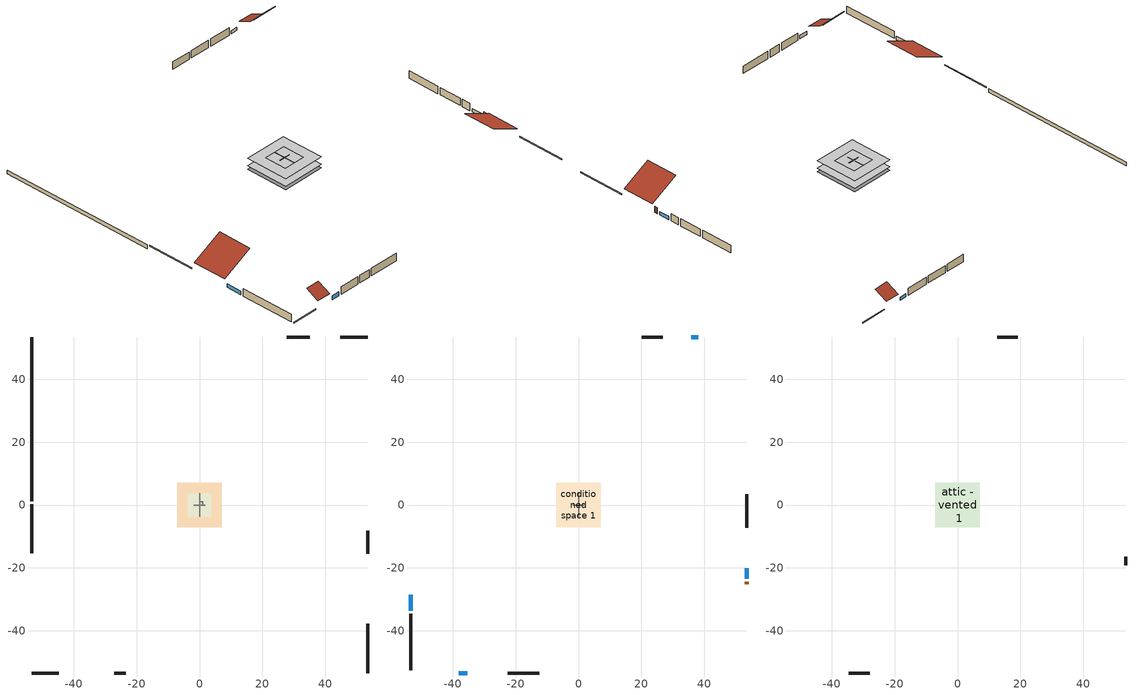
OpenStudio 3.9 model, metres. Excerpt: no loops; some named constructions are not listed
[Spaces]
garage 1
 floor foundation (Slab1 construction): -3.66,-3.66 -3.66,3.66 3.66,3.66 3.66,-3.66 z0
 wall outside (Wall1 construction): 35,53.42 27.68,53.42 z0.3:2.74
 wall outside (Wall2 construction): 53.42,-15.45 53.42,-8.13 z0.3:2.74
 wall outside (Wall12 construction): -27.05,-53.42 -23.4,-53.42 z0.3:2.74
 wall to conditioned space 1 (Wall5 construction Reversed): 0,3.66 0,-3.66 z0.3:2.74
 wall to conditioned space 1 (Wall6 construction Reversed): -1.83,0 1.83,0 z0.3:2.74
crawlspace - vented 1
 floor foundation (Slab2 construction): -7.11,-7.11 -7.11,7.11 7.11,7.11 7.11,-7.11 z-0.91
 wall outside (RimJoist1 construction): -53.42,0.28 -53.42,-15.38 z0.3:0.61
 wall outside (RimJoist2 construction): 53.42,53.42 44.74,53.42 z0.3:0.61
 wall outside (RimJoist3 construction): 53.42,-53.42 53.42,-37.76 z0.3:0.61
 wall outside (RimJoist4 construction): -53.42,-53.42 -44.74,-53.42 z0.3:0.61
 wall foundation (FoundationWall1 construction): -53.42,53.42 -53.42,1.21 z-0.91:0.3
central ac and furnace airloop ret air space
 floor adiabatic (AdiabaticConst): 0,0 0,1 1,1 1,0 z0
 wall adiabatic (AdiabaticConst): 0,1 0,0 1,0 1,1 0,1 z0:1
 ceiling adiabatic (AdiabaticConst): 1,0 1,1 0,1 0,0 z1
conditioned space 1
 floor to crawlspace - vented 1 (Floor2 construction): -7.11,-7.11 -7.11,7.11 7.11,7.11 7.11,-7.11 z0.3
 wall outside (Wall3 construction): -53.42,-34.62 -53.42,-52.5 z0.3:2.74
 wall outside (Wall4 construction): 26.75,53.42 20.04,53.42 z0.3:2.74
 wall outside (Wall7 construction): 53.42,-7.2 53.42,3.47 z0.3:2.74
 wall outside (Wall8 construction): -22.47,-53.42 -12.53,-53.42 z0.3:2.74
 wall outside (AdiabaticWallConstruction): -53.42,-28.56 -53.42,-33.69 z0.3:1.46; 38.14,53.42 35.93,53.42 z0.3:1.31; 53.42,-23.42 53.42,-20.05 z0.3:1.43; -38.14,-53.42 -35.44,-53.42 z0.3:1.52
 wall outside (AdiabaticWallConstruction 1): 53.42,-25.26 53.42,-24.35 z0.3:2.34
 window (WindowConstruction): -53.42,-28.56 -53.42,-33.69 z0.3:1.46
 window (WindowConstruction 1): 38.14,53.42 35.93,53.42 z0.3:1.31
 window (WindowConstruction 2): 53.42,-23.42 53.42,-20.05 z0.3:1.43
 window (WindowConstruction 3): -38.14,-53.42 -35.44,-53.42 z0.3:1.52
 door (Door): 53.42,-25.26 53.42,-24.35 z0.3:2.34
attic - vented 1
 floor to garage 1 (Floor1 construction): -3.66,-3.66 -3.66,3.66 3.66,3.66 3.66,-3.66 z2.74
 floor to conditioned space 1 (Floor3 construction Reversed): -7.11,-7.11 -7.11,7.11 7.11,7.11 7.11,-7.11 z2.74
 wall outside (Wall9 construction): 19.11,53.42 12.58,53.42 z0.3:2.74
 wall outside (Wall10 construction): -34.51,-53.42 -27.98,-53.42 z0.3:2.74
 wall outside (Wall11 construction): 53.42,-19.12 53.42,-16.38 z0.3:2.74
 roof outside (Roof1 construction): -53.42,-27.63,2.74 -43.3,-27.63,7.81 -43.3,-16.31,7.81 -53.42,-16.31,2.74
 roof outside (Roof2 construction): 39.07,53.42,2.74 39.07,49.19,4.86 43.81,49.19,4.86 43.81,53.42,2.74
 roof outside (Roof3 construction): -39.07,-53.42,2.74 -39.07,-49.19,4.86 -43.81,-49.19,4.86 -43.81,-53.42,2.74
 roof outside (Roof4 construction): 53.42,-26.19,2.74 43.91,-26.19,7.5 43.91,-36.83,7.5 53.42,-36.83,2.74
[Material] Roughness=Rough
Name | Thickness {m} | Conductivity {W/m-K} | Density {kg/m3} | Specific Heat {J/kg-K} | Thermal Absorptance | Solar Absorptance | Visible Absorptance
osb sheathing 0.5 in. 1 | 0.0127 | 0.115458 | 512.64 | 1214.23 | 0.9 | 0.7 | 0.7
gypsum board | 0.0127 | 0.160291 | 801 | 837.4 | 0.9 | 0.6 | 0.6
wall rigid ins 1; wall rigid ins 2 | 0.051816 | 0.029427 | 32.04 | 1214.23
wall stud and cavity 2 | 0.1397 | 0.222524 | 139.0536 | 1170.24 | 0.9 | 0.7 | 0.7
floor stud and cavity | 0.1397 | 0.0972396 | 92.3553 | 1139.71 | 0.9 | 0.7 | 0.7
floor rigid ins | 0.051816 | 0.029427 | 32.04 | 1214.23 | 0.9 | 0.7 | 0.7
osb sheathing 0.75 in. | 0.01905 | 0.115458 | 512.64 | 1214.23 | 0.9 | 0.7 | 0.7
floor covering | 0.0127 | 0.0433444 | 54.468 | 1339.84 | 0.9 | 0.6 | 0.6
ceiling loosefill ins | 0.254 | 0.0480833 | 16.02 | 1046.75 | 0.9 | 0.7 | 0.7
ceiling stud and cavity 1 | 0.1397 | 0.104117 | 65.682 | 1177.47 | 0.9 | 0.7 | 0.7
[Construction]
Wall5 construction: wall rigid ins 1, osb sheathing 0.5 in. 1, wall stud and cavity 2, gypsum board
Wall6 construction: wall rigid ins 2, osb sheathing 0.5 in. 1, wall stud and cavity 2, gypsum board
Floor2 construction Reversed: floor covering, osb sheathing 0.75 in., floor rigid ins, floor stud and cavity
Floor3 construction: ceiling loosefill ins, ceiling stud and cavity 1, gypsum board
[Schedule:Ruleset]
Name | Default Day Schedule
cooling season schedule | cooling season schedule default day
natural vent schedule | natural vent schedule default day
[Schedule:Day]
cooling season schedule default day; cooling season schedule day; cooling season schedule day 2; natural vent schedule default day: 24, 0, 0
cooling season schedule day 1; natural vent schedule day: 24, 0, 1
[Schedule:Rule] Apply Monday=Yes; Apply Wednesday=Yes; Apply Friday=Yes; Date Specification Type=DateRange; Start Day=1
Name | Schedule Ruleset | Rule Order | Day Schedule | Apply Sunday | Apply Tuesday | Apply Thursday | Apply Saturday | Start Month | End Month | End Day
cooling season schedule allday rule | cooling season schedule | 2 | cooling season schedule day | Yes | Yes | Yes | Yes | 1 | 5 | 31
cooling season schedule allday rule 1 | cooling season schedule | 1 | cooling season schedule day 1 | Yes | Yes | Yes | Yes | 6 | 9 | 30
cooling season schedule allday rule 2 | cooling season schedule | 0 | cooling season schedule day 2 | Yes | Yes | Yes | Yes | 10 | 12 | 31
natural vent schedule rule | natural vent schedule | 0 | natural vent schedule day | No | No | No | No | 1 | 12 | 31
